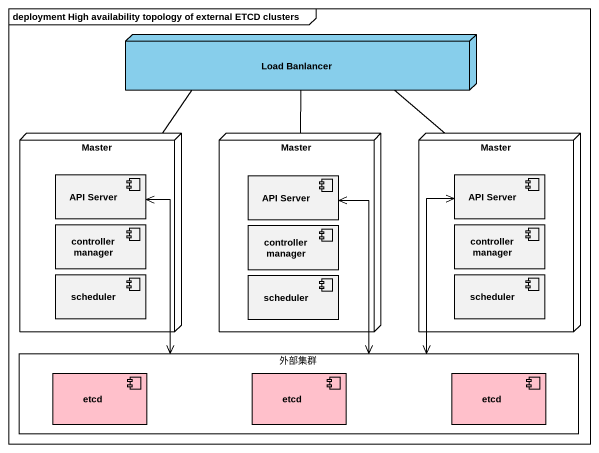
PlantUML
@startuml
mainframe deployment High availability topology of external ETCD clusters
node "Load Banlancer" as Load_Banlancer #87CEEB
node Master {
  component "API Server" as API_Server
  component "controller manager" as controller_manager
  component scheduler
}
node "Master" as Master_2 {
  component "API Server" as API_Server_2
  component "controller manager" as controller_manager_2
  component "scheduler" as scheduler_2
}
node "Master" as Master_3 {
  component "API Server" as API_Server_3
  component "controller manager" as controller_manager_3
  component "scheduler" as scheduler_3
}
rectangle 外部集群 {
  component etcd #FFC0CB
  component "etcd" as etcd_2 #FFC0CB
  component "etcd" as etcd_3 #FFC0CB
}
Load_Banlancer -- Master
Load_Banlancer -- Master_2
Load_Banlancer -- Master_3
API_Server <--> 外部集群
API_Server_2 <--> 外部集群
API_Server_3 <--> 外部集群
@enduml
